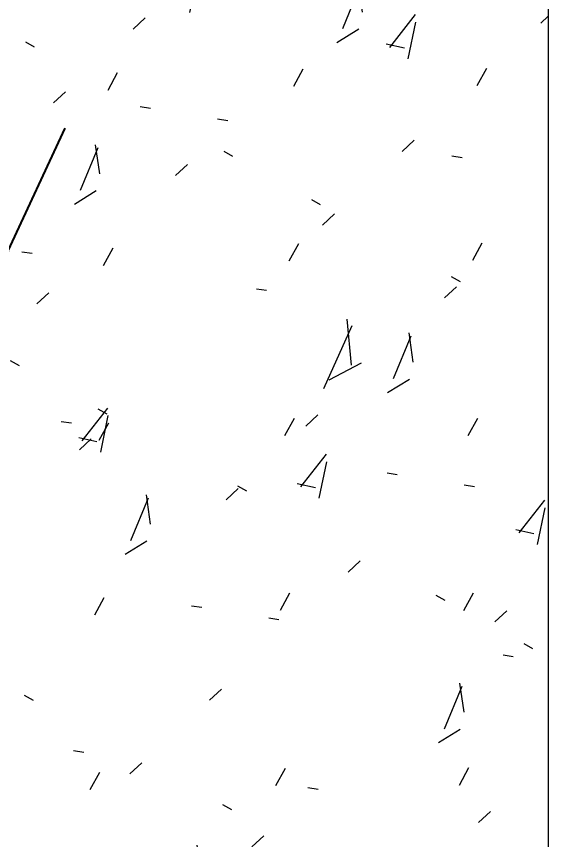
# Model space of a CAD drawing. Header units: metres. Extents: x 15 to 69.3, y -12.4 to 16.4.
# Drawn here: x 53.9914 to 54.1671, y 12.7407 to 13.0125 of the extents above; entities that cross this region are included whole.
import ezdxf

# ---------------------------------------------------------------- set-up
doc = ezdxf.new("R2010")
doc.units = ezdxf.units.M
for name, color, linetype, lineweight in [('A-ANNO-DIMS', 7, 'Continuous', 5), ('A-ANNO-DIMS-20', 7, 'Continuous', 5), ('S-COLS', 7, 'Continuous', 5)]:
    doc.layers.add(name, color=color, linetype=linetype, lineweight=lineweight)
doc.styles.add('Century Gothic_1', font='GOTHIC.TTF', dxfattribs={"height": 0.03})
doc.dimstyles.new('Setores_1_5', dxfattribs={"dimscale": 0.3048, "dimtxt": 0.03132504809152577, "dimasz": 0.2083333333333333, "dimexe": 0.1574803149606299, "dimexo": 0.09842519685039368, "dimgap": 0.1148293963254593, "dimtad": 1, "dimrnd": 0.01, "dimzin": 0, "dimdsep": 46, "dimtxsty": 'Century Gothic_1', "dimblk1": 'OBLIQUE', "dimblk2": 'OBLIQUE', "dimsah": 1, "dimcen": 0.09, "dimazin": 0, "dimtfac": 1, "dimtdec": 4, "dimtix": 1, "dimtmove": 0, "dimatfit": 3, "dimfxl": 1, "dimtvp": 1, "dimtolj": 1, "dimtzin": 0, "dimarcsym": 2})

# ---------------------------------------------------------------- blocks, each defined once
blk = doc.blocks.new('Pilar retangular - 15 x 30 cm-V73-3D_DT_01')
at = {"layer": 'S-COLS', "true_color": 0xc0c0c0}
h = blk.add_hatch(dxfattribs=at)
h.set_pattern_fill('FP_25', color=9, style=0, pattern_type=2)
h.set_pattern_definition([(67.51899999999999, (-1.214, 12.813), (0.08669239944573966, 0.05338796098691462), [0.01524, -0.16762]), (31.624, (-1.214, 12.813), (-0.01676443684125758, 0.1155828995024588), [0.008479999999999998, -0.09332999999999998]), (98.255, (-1.207, 12.818), (0.06992390311104561, 0.1689703280866706), [0.009729999999999999, -0.10706]), (65.615, (-1.214, 12.847), (0.1289927978139344, 0.06715394338483366), [0.0228, -0.25082]), (95.02999999999999, (-1.203, 12.853), (0.1129645994984811, 0.2492141772856186), [0.01523, -0.16753]), (27.503, (-1.214, 12.847), (0.1129625379370118, 0.2492095460106398), [0.01212, -0.13331]), (51.986, (-1.202, 12.848), (0.07213909394562991, -0.01518943134892091), [0.01374, -0.15116]), (348.111, (-1.202, 12.848), (0.02940474199504737, 0.1451048519113151), [0.00614, -0.06758]), (78.543, (-1.196, 12.846), (0.1015493459900561, 0.1299177383154121), [0.01234, -0.13572]), (61.20100000000001, (-1.214, 12.813), (0.001468485352884873, 0.05772190269532322), [0.00657, -0.12321, 0.00657, -0.12679, -0.13187]), (61.20100000000001, (-1.214, 12.813), (0.001468485352884873, 0.05772190269532322), [-0.26314, 0.00657, -0.1253]), (42.74600000000001, (-1.214, 12.813), (0.03179415299271382, 0.09059503262031482), [0.005379999999999999, -0.05695, 0.005379999999999999, -0.09856000000000001, -0.0412]), (42.74600000000001, (-1.214, 12.813), (0.03179415299271382, 0.09059503262031482), [-0.16628, 0.005379999999999999, -0.03582]), (351.031, (-1.241, 12.793), (0.06452310106377465, 0.04383684556527675), [0.00341, -0.02239, 0.00341, -0.07708999999999999, -0.10681]), (351.031, (-1.241, 12.793), (0.06452310106377465, 0.04383684556527675), [-0.10629, 0.00341, -0.1034]), (331.148, (-1.253, 12.784), (0.07048215261649364, 0.0691186882293443), [0.00336, -0.02971, 0.00336, -0.04933999999999999, -0.07478]), (331.148, (-1.253, 12.784), (0.07048215261649364, 0.0691186882293443), [-0.08577, 0.00336, -0.07142000000000001])])
h.paths.add_polyline_path([(0.1581408605081709, 12.32230527459282), (0.336582395502204, 12.45416407441049), (0.3365823955022019, 12.52896896470326), (0.3077841317496953, 12.5406198061333), (0.307481096188247, 12.54033971972639), (0.3049409724650878, 12.53893344505208), (0.3022237120449298, 12.53868398820108), (0.2986500703014593, 12.54013629105286), (0.2967477900686059, 12.54101969612946), (0.2956713837679093, 12.54284846863181), (0.2865801303104552, 12.54640845223778), (0.2849753981709258, 12.54782193900873), (0.2819036485132876, 12.54770663479406), (0.2784967280847855, 12.54477549022999), (0.2754479871800056, 12.54228703542335), (0.2727287201679937, 12.5387707465161), (0.2700044430038372, 12.53676230150409), (0.2672574089090569, 12.53567816929192), (0.2637370888496293, 12.53567816929192), (0.2623250262258604, 12.53605581485265), (0.1936664752668493, 12.48532079888803), (0.1930710122596516, 12.48191084081732), (0.1919423813412582, 12.47952943019995), (0.1884497307813778, 12.47649320830493), (0.1875608204130869, 12.47601815703599), (0.1847101742353643, 12.47467911385715), (0.1836398342669475, 12.47467911385715), (0.1782727446965022, 12.47071632513741), (0.1752489570246683, 12.46971048369373), (0.1746243977918554, 12.46964553398174), (0.1736981618085033, 12.46909424144306), (0.1680692178655105, 12.46708866879697), (0.1647855746049479, 12.46617529886936), (0.1606261048268823, 12.46536706531511), (0.1596165414615198, 12.46442069260257), (0.1581408605081709, 12.46430007163023), (0.1581408605081688, 12.36957933092488)])
h.paths.add_polyline_path([(0.1585505554651151, 12.49351817343303), (0.1593279019573849, 12.493846565419), (0.1625843007370693, 12.49663428844026), (0.1656330416419272, 12.49912274324702), (0.1679434956911499, 12.50233763904828), (0.1717533995621487, 12.5049145854569), (0.1738236199127957, 12.50573160937834), (0.1778085136399133, 12.5056073626344), (0.1787560025959901, 12.5053539638176), (0.2474145535550033, 12.55608897978223), (0.2478135828683627, 12.55908446286692), (0.2491386474805924, 12.56188034847031), (0.2527072285017181, 12.56497292569449), (0.2534228609802151, 12.56534589431428), (0.2563708545862718, 12.56673066481309), (0.2574411945548879, 12.5667306648131), (0.2633925358260185, 12.57092403170066), (0.2658032028047866, 12.57169851944027), (0.2664673715607355, 12.57176424468852), (0.2688537917534405, 12.5729580979846), (0.2722986348161957, 12.57425075530764), (0.2752671592965319, 12.57503438525766), (0.2803457658394793, 12.57583625640847), (0.2861855405084469, 12.57583625640847), (0.2878141620773179, 12.57567199265132), (0.2929310503555828, 12.57471199980166), (0.295287625051769, 12.57397633958971), (0.2974218289862602, 12.57430900607505), (0.3016298033818656, 12.57268440087305), (0.3068104250998053, 12.57051108071238), (0.309174179950054, 12.57104612862308), (0.3147156651331005, 12.56872885545704), (0.3159805158199783, 12.56734314199369), (0.3170202117570761, 12.56414599775076), (0.317295380612918, 12.56359689904582), (0.3365823955022019, 12.55579399974381), (0.336421760683242, 13.79582349061516), (0.3309048147436431, 13.79175540035634), (0.3210445825097586, 13.79579403704454), (0.3177894996702477, 13.79978413712126), (0.3165298951443974, 13.80337668717747), (0.3150228505093416, 13.80491964800241), (0.3112470561347077, 13.81037995725901), (0.3086551138336435, 13.81672699999251), (0.3077619913839261, 13.82296168002225), (0.3086551138336435, 13.82847370342738), (0.3112470561347055, 13.83272351495245), (0.3365823955022019, 13.85153021876181), (0.3365823955022019, 14.40793871469666), (0.1581408605081688, 14.27607991487901), (0.158327309181629, 12.49370314387619), (0.1585004162705394, 12.49355971620318)])
at = {"layer": 'S-COLS'}
blk.add_line((0.3365823955021975, 12.55574752123899), (0.3365823955021975, 13.79584375273331), dxfattribs=at)
blk = doc.blocks.new('DIMBLOCK70-3D_DT_01')
at = {"layer": 'A-ANNO-DIMS-20', "lineweight": 25}
for p, q in [((53.9886518651598, 12.93508278258825), (54.00753692761334, 12.97562163720047)), ((53.9886518651598, 12.93508278258825), (53.96976680270627, 12.89454392797603)), ((53.12132378662213, 12.29417348146641), (53.14020884907567, 12.33471233607862)), ((53.12132378662213, 12.29417348146641), (53.1024387241686, 12.25363462685419))]:
    blk.add_line(p, q, dxfattribs=at)
at = {"layer": 'A-ANNO-DIMS-20'}
for p, q in [((53.9886518651598, 12.93508278258824), (53.9886518651598, 12.94755940110784)), ((53.12132378662213, 12.29417348146641), (53.9886518651598, 12.93508278258825)), ((53.9886518651598, 12.93508278258824), (53.9886518651598, 12.89489310327131)), ((53.12132378662213, 12.29417348146641), (53.12132378662213, 12.33436316078334)), ((53.12132378662213, 12.29417348146641), (53.12132378662213, 12.19599136693911))]:
    blk.add_line(p, q, dxfattribs=at)
at = {"layer": 'A-ANNO-DIMS-20', "color": 0, "insert": (53.47895013882032, 12.63555748309601), "char_height": 0.03, "width": 0.1587135769970639, "attachment_point": 1, "rotation": 36.46242924590711, "line_spacing_factor": 0.9845015114479526, "style": 'Century Gothic_1'}
blk.add_mtext('1,46 m', dxfattribs=at)
blk = doc.blocks.new('_Oblique')
at = {"color": 0, "linetype": 'ByBlock', "lineweight": -2}
blk.add_line((-0.5, -0.5), (0.5, 0.5), dxfattribs=at)

msp = doc.modelspace()

# ---------------------------------------------------------------- block references
at = {"layer": 'S-COLS'}
msp.add_blockref('Pilar retangular - 15 x 30 cm-V73-3D_DT_01', (53.83051110652383, 0), dxfattribs=at)

# ---------------------------------------------------------------- dimensions: what is measured, and where the dimension line sits
at = {"layer": 'A-ANNO-DIMS'}
dim = msp.add_linear_dim(base=(54.00662086106099, 12.9483609144623), p1=(53.12132378662213, 12.17087281736602), p2=(53.9886518651598, 12.97267795068093), angle=36.46242924590718, dimstyle='Setores_1_5', override={"dimpost": '<>', "dimfxl": 1.181164454100262}, dxfattribs=at)
dim.commit()
dim.dimension.update_dxf_attribs({"geometry": 'DIMBLOCK70-3D_DT_01', "text_midpoint": (53.50456691420655, 12.64000886475596)})

doc.saveas('drawing.dxf')
